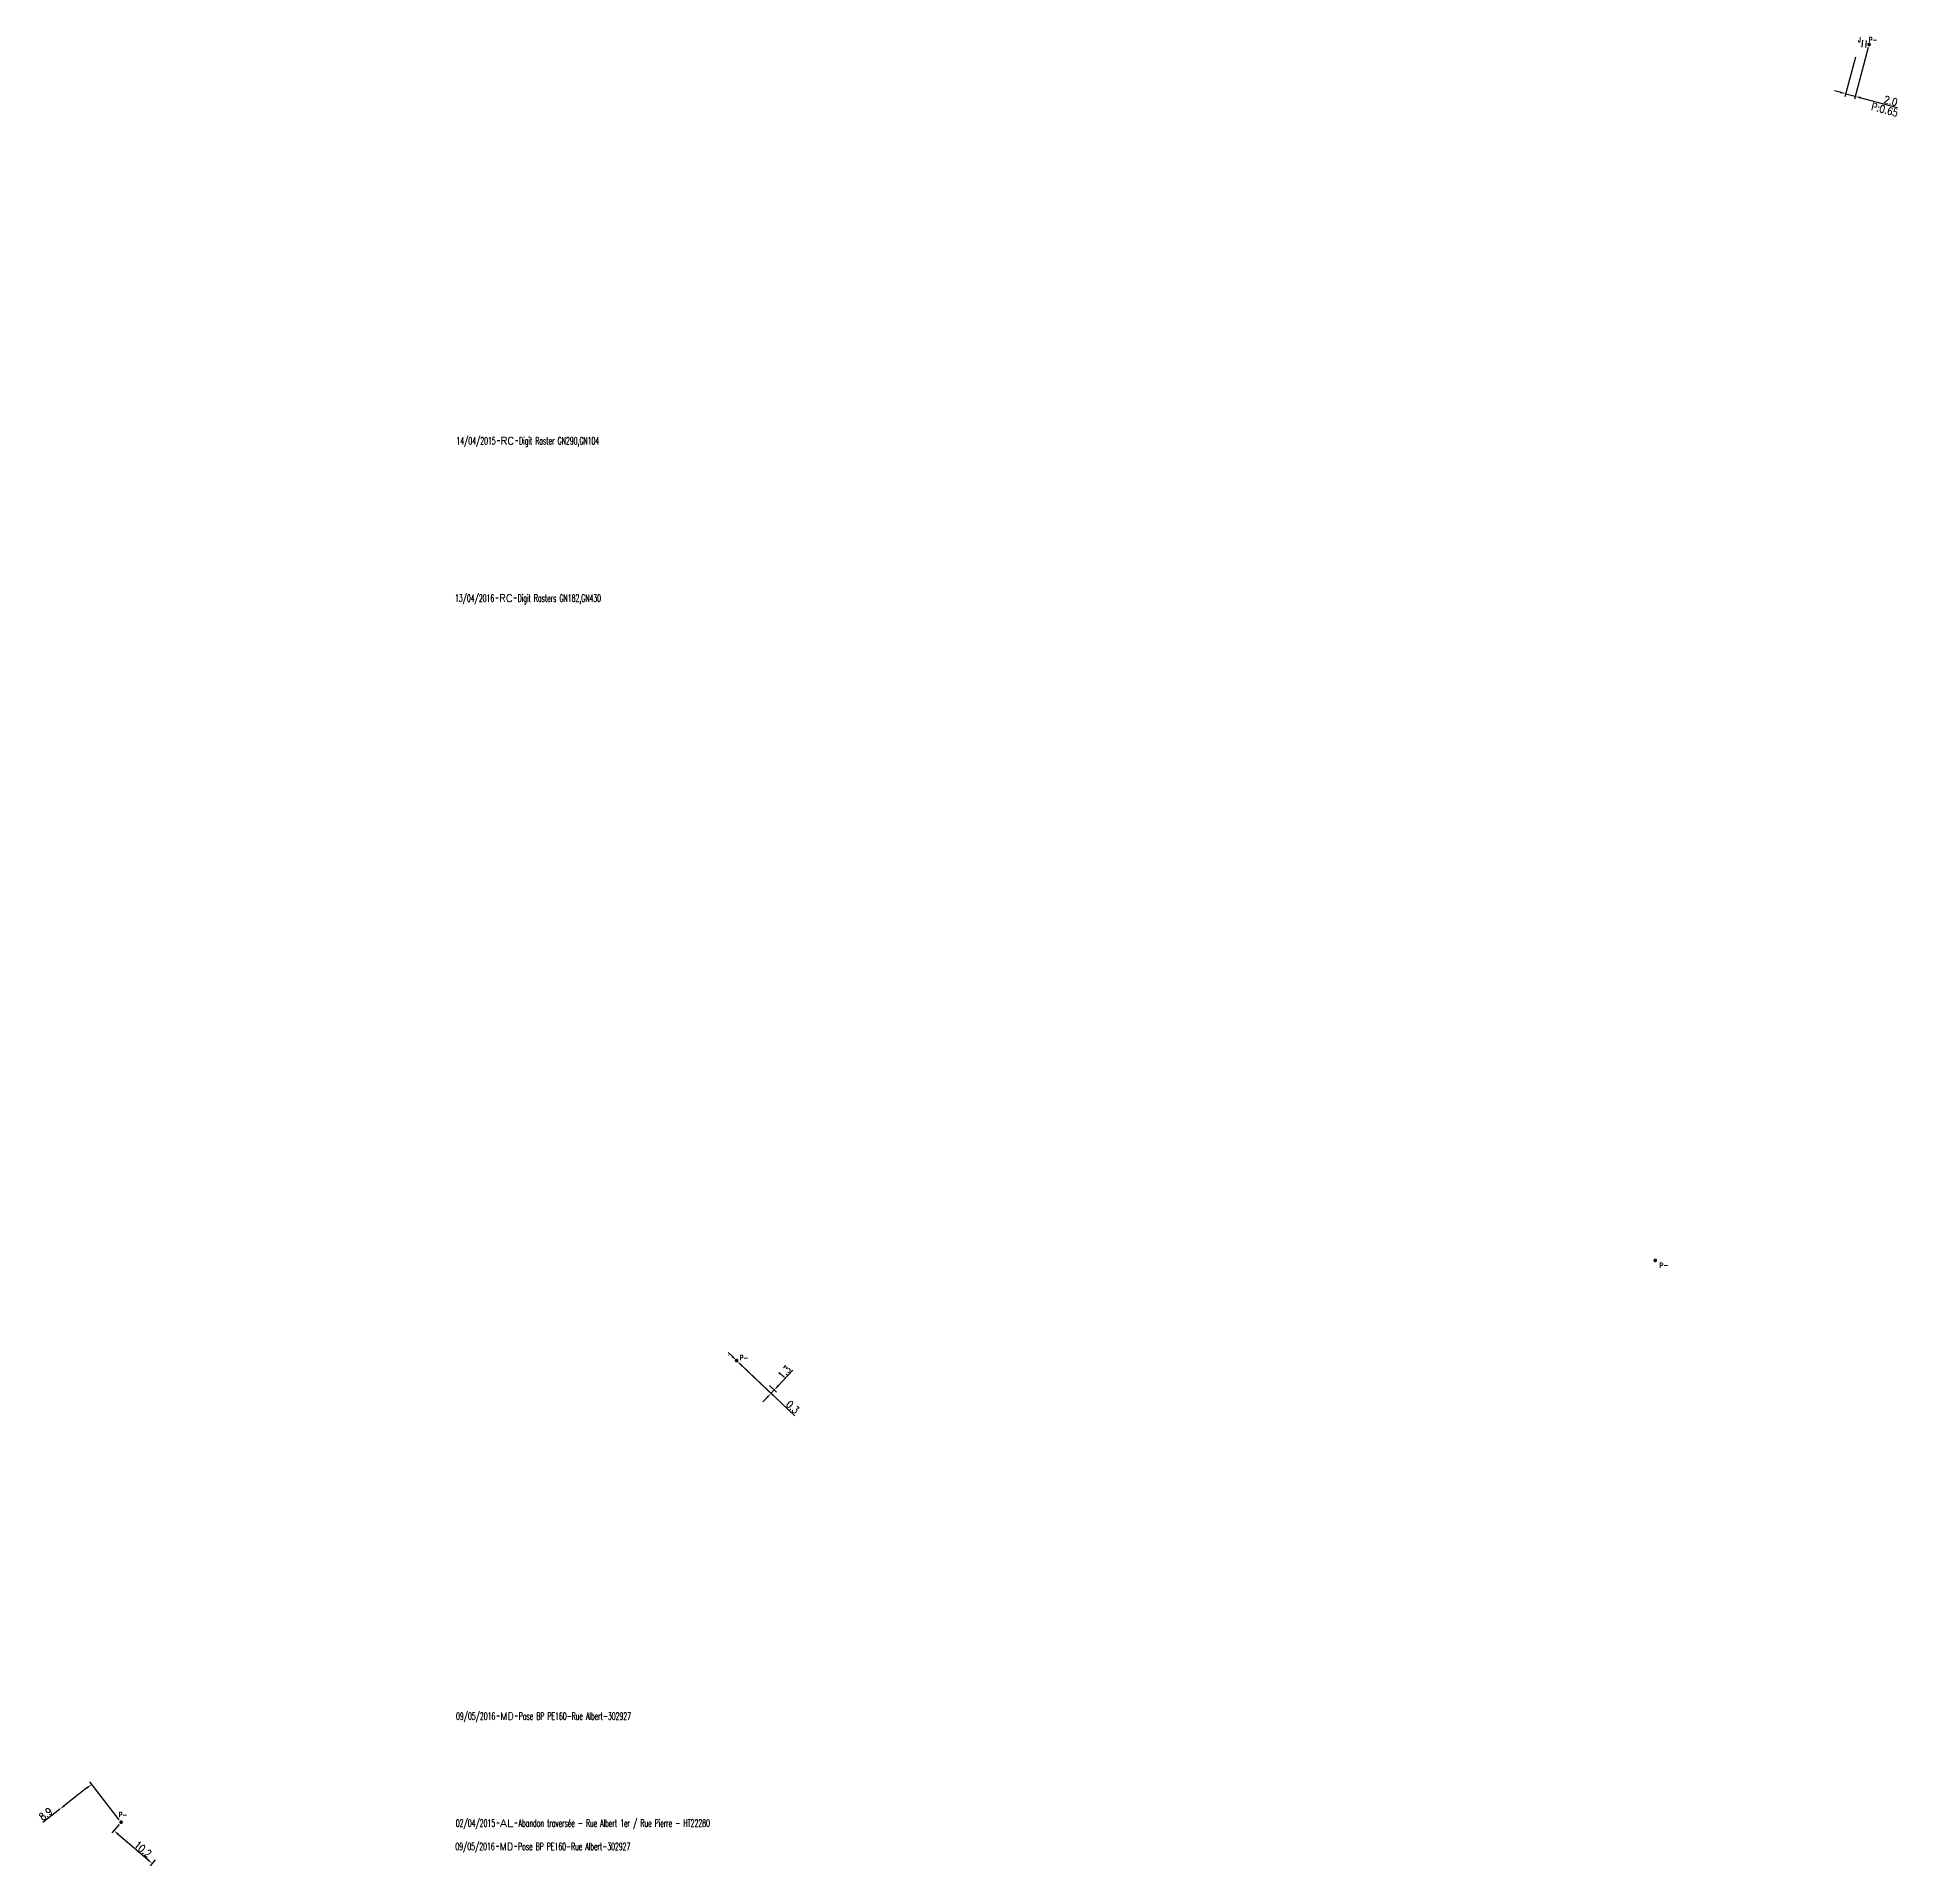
# Model space of a CAD drawing. Header units: millimetres. Extents: x 80008 to 80821, y 146011 to 146853.
# Drawn here: x 80423.8 to 80803.7, y 146480.3 to 146853.5 of the extents above; entities that cross this region are included whole.
import ezdxf
from ezdxf.enums import TextEntityAlignment as Align

# ---------------------------------------------------------------- set-up
doc = ezdxf.new("R2010")
doc.units = ezdxf.units.MM
doc.layers.get('0').update_dxf_attribs({"linetype": 'CONTINUOUS'})
doc.layers.get('DEFPOINTS').update_dxf_attribs({"linetype": 'CONTINUOUS'})
for name, color, linetype in [('P_100', 32, 'CONTINUOUS'), ('P_300', 7, 'CONTINUOUS'), ('P_310', 7, 'CONTINUOUS'), ('P_910', 7, 'CONTINUOUS')]:
    doc.layers.add(name, color=color, linetype=linetype)
doc.styles.get("Standard").update_dxf_attribs({"font": 'romans.shx', "width": 0.85})
doc.linetypes.add('P_IMP', pattern='A,5,-0.3,["||",Standard,S=1,R=0,X=0.35,Y=-0.5],-1.75', length=7.05)
doc.dimstyles.get("Standard").update_dxf_attribs({"dimtxt": 1.5, "dimasz": 1.2, "dimexe": 0.625, "dimexo": 0.625, "dimgap": 0.25, "dimtad": 1, "dimdec": 1, "dimzin": 0, "dimdsep": 46, "dimtxsty": 'Standard', "dimcen": -0.5, "dimadec": 0, "dimazin": 0, "dimtfac": 1, "dimtdec": 1, "dimtmove": 0, "dimatfit": 3, "dimfxl": 0, "dimtolj": 1, "dimtzin": 0, "dimarcsym": 0})

# ---------------------------------------------------------------- blocks, each defined once
blk = doc.blocks.new('GIS_MODF')
at = {"color": 0, "linetype": 'Continuous', "flags": 128}
for points in [[(-2.18, -0.01), (-1.68, -0.01)], [(1.52, -0.01), (2.02, -0.01)]]:
    blk.add_lwpolyline(points, dxfattribs=at)
at = {"color": 0, "linetype": 'Continuous', "width": 0.5}
blk.add_attdef('DATE', text='', height=1.5, dxfattribs=at).set_placement((-2.5, -0.8), align=Align.RIGHT)
at = {"color": 0, "linetype": 'Continuous', "width": 1.771291}
blk.add_attdef('USER', text='', height=1.5, dxfattribs=at).set_placement((-1.51, -0.8), (1.28, -0.8), align=Align.FIT)
at = {"color": 0, "linetype": 'Continuous', "width": 0.5}
blk.add_attdef('DESC', (2.29, -0.8), '', height=1.5, dxfattribs=at)
blk = doc.blocks.new('P_300_02')
at = {"color": 0, "linetype": 'Continuous', "const_width": 0.375}
blk.add_lwpolyline([(-0.19, 0, 1), (0.19, 0, 1)], format="xyb", close=True, dxfattribs=at)
at = {"color": 0, "linetype": 'Continuous', "width": 0.75}
blk.add_attdef('NUM', text='', height=2, dxfattribs=at).set_placement((2.44, 2.17), align=Align.MIDDLE)
at = {"color": 0, "linetype": 'Continuous', "width": 0.75, "flags": 3}
for tag, p in [('DEF_COUP', (0, -7.5)), ('DEF_LEG', (0, -5)), ('DEF_TYPE', (0, -10))]:
    blk.add_attdef(tag, text='', height=1.2, dxfattribs=at).set_placement(p, align=Align.MIDDLE)
blk = doc.blocks.new('P_310_01')
at = {"color": 0, "linetype": 'Continuous', "const_width": 0.25, "flags": 128}
for points in [[(-0.38, 0.75), (-0.38, -0.75)], [(0.38, 0.75), (0.38, -0.75)]]:
    blk.add_lwpolyline(points, dxfattribs=at)
at = {"color": 0, "linetype": 'Continuous', "width": 0.75}
blk.add_attdef('NUM', text='', height=1, dxfattribs=at).set_placement((1.93, 1.53), align=Align.MIDDLE)
at = {"color": 0, "linetype": 'Continuous', "width": 0.75, "flags": 3}
for tag, p in [('DEF_LEG', (0, -10)), ('DEF_COUP', (0, -12.5)), ('DEF_TYPE', (0, -15))]:
    blk.add_attdef(tag, text='', height=1.2, dxfattribs=at).set_placement(p, align=Align.MIDDLE)
blk = doc.blocks.new('*D28')
at = {"layer": 'DEFPOINTS', "color": 0, "linetype": 'Continuous', "transparency": 16777216}
for p in [(80797.64, 146851.98), (80795.03, 146850), (80792.86, 146841.92)]:
    blk.add_point(p, dxfattribs=at)
at = {"layer": 'P_300', "color": 0, "linetype": 'Continuous', "lineweight": -2, "transparency": 16777216}
for p, q in [((80797.48, 146851.38), (80794.63, 146840.8)), ((80794.87, 146849.4), (80792.7, 146841.32)), ((80791.7, 146842.24), (80790.55, 146842.55)), ((80792.86, 146841.92), (80794.79, 146841.4)), ((80795.95, 146841.09), (80803.34, 146839.11))]:
    blk.add_line(p, q, dxfattribs=at)
at = {"layer": 'P_300', "color": 0, "linetype": 'Continuous', "transparency": 16777216}
for points in [[(80791.76, 146842.43), (80791.65, 146842.04), (80792.86, 146841.92)], [(80796.01, 146841.29), (80795.9, 146840.9), (80794.79, 146841.4)]]:
    blk.add_solid(points, dxfattribs=at)
at = {"layer": 'P_300', "color": 0, "linetype": 'Continuous', "transparency": 16777216, "insert": (80802.07, 146840.48), "char_height": 1.5, "attachment_point": 5, "rotation": 344.9505}
blk.add_mtext('\\A1;2.0', dxfattribs=at)
blk = doc.blocks.new('*D11')
at = {"layer": 'DEFPOINTS', "color": 0, "linetype": 'Continuous', "transparency": 16777216}
for p in [(80440.87, 146489.2), (80447.21, 146480.78), (80448.22, 146481.96)]:
    blk.add_point(p, dxfattribs=at)
at = {"layer": 'P_300', "color": 0, "linetype": 'Continuous', "lineweight": -2, "transparency": 16777216}
for p, q in [((80440.47, 146488.73), (80438.99, 146487.01)), ((80440.31, 146486.7), (80446.3, 146481.57)), ((80447.81, 146481.49), (80446.8, 146480.31))]:
    blk.add_line(p, q, dxfattribs=at)
at = {"layer": 'P_300', "color": 0, "linetype": 'Continuous', "transparency": 16777216}
for points in [[(80440.44, 146486.85), (80440.18, 146486.55), (80439.4, 146487.48)], [(80446.43, 146481.72), (80446.17, 146481.41), (80447.21, 146480.78)]]:
    blk.add_solid(points, dxfattribs=at)
at = {"layer": 'P_300', "color": 0, "linetype": 'Continuous', "transparency": 16777216, "insert": (80445.33, 146483.71), "char_height": 1.5, "attachment_point": 5, "rotation": 319.3714}
blk.add_mtext('\\A1;10.2', dxfattribs=at)
blk = doc.blocks.new('*D12')
at = {"layer": 'DEFPOINTS', "color": 0, "linetype": 'Continuous', "transparency": 16777216}
for p in [(80428.37, 146491.86), (80428.37, 146491.86), (80440.87, 146489.2)]:
    blk.add_point(p, dxfattribs=at)
at = {"layer": 'P_300', "color": 0, "linetype": 'Continuous', "lineweight": -2, "transparency": 16777216}
for p, q in [((80433.9, 146496.18), (80429.32, 146492.6)), ((80440.49, 146489.69), (80434.46, 146497.41)), ((80428.37, 146491.86), (80424.87, 146489.12))]:
    blk.add_line(p, q, dxfattribs=at)
at = {"layer": 'P_300', "color": 0, "linetype": 'Continuous', "transparency": 16777216}
for points in [[(80433.78, 146496.34), (80434.02, 146496.02), (80434.85, 146496.92)], [(80429.19, 146492.76), (80429.44, 146492.44), (80428.37, 146491.86)]]:
    blk.add_solid(points, dxfattribs=at)
at = {"layer": 'P_300', "color": 0, "linetype": 'Continuous', "transparency": 16777216, "insert": (80425.48, 146490.87), "char_height": 1.5, "attachment_point": 5, "rotation": 37.9905}
blk.add_mtext('\\A1;8.9', dxfattribs=at)
blk = doc.blocks.new('*D16')
at = {"layer": 'DEFPOINTS', "color": 0, "linetype": 'Continuous', "transparency": 16777216}
for p in [(80566.5, 146583.4), (80572.72, 146578.78), (80574.18, 146577.4)]:
    blk.add_point(p, dxfattribs=at)
at = {"layer": 'P_300', "color": 0, "linetype": 'Continuous', "lineweight": -2, "transparency": 16777216}
for p, q in [((80566.96, 146582.97), (80573.99, 146576.29)), ((80573.18, 146578.35), (80574.63, 146576.97)), ((80575, 146578.27), (80578, 146581.42)), ((80572.71, 146575.85), (80571.88, 146574.98)), ((80573.54, 146576.72), (80574.18, 146577.4))]:
    blk.add_line(p, q, dxfattribs=at)
at = {"layer": 'P_300', "color": 0, "linetype": 'Continuous', "transparency": 16777216}
for points in [[(80574.86, 146578.41), (80575.15, 146578.13), (80574.18, 146577.4)], [(80572.56, 146575.99), (80572.85, 146575.72), (80573.54, 146576.72)]]:
    blk.add_solid(points, dxfattribs=at)
at = {"layer": 'P_300', "color": 0, "linetype": 'Continuous', "transparency": 16777216, "insert": (80576.24, 146581.03), "char_height": 1.5, "attachment_point": 5, "rotation": 46.4744}
blk.add_mtext('\\A1;1.3', dxfattribs=at)
blk = doc.blocks.new('*D17')
at = {"layer": 'DEFPOINTS', "color": 0, "linetype": 'Continuous', "transparency": 16777216}
for p in [(80566.5, 146583.4), (80566.72, 146583.2), (80566.72, 146583.2)]:
    blk.add_point(p, dxfattribs=at)
at = {"layer": 'P_300', "color": 0, "linetype": 'Continuous', "lineweight": -2, "transparency": 16777216}
for p, q in [((80565.63, 146584.23), (80564.76, 146585.06)), ((80566.5, 146583.4), (80566.72, 146583.2)), ((80567.59, 146582.37), (80578.4, 146572.1))]:
    blk.add_line(p, q, dxfattribs=at)
at = {"layer": 'P_300', "color": 0, "linetype": 'Continuous', "transparency": 16777216}
for points in [[(80565.77, 146584.37), (80565.5, 146584.08), (80566.5, 146583.4)], [(80567.73, 146582.51), (80567.45, 146582.22), (80566.72, 146583.2)]]:
    blk.add_solid(points, dxfattribs=at)
at = {"layer": 'P_300', "color": 0, "linetype": 'Continuous', "transparency": 16777216, "insert": (80577.94, 146573.92), "char_height": 1.5, "attachment_point": 5, "rotation": 316.4744}
blk.add_mtext('\\A1;0.3', dxfattribs=at)

msp = doc.modelspace()

# ---------------------------------------------------------------- linework, layer by layer
at = {"layer": 'P_100', "linetype": 'P_IMP', "const_width": 0.1, "flags": 128}
for points in [[(80566.5, 146583.4), (80565.12, 146584.72), (80564.72, 146584.37)], [(80440.87, 146489.2), (80441.05, 146488.98)]]:
    msp.add_lwpolyline(points, dxfattribs=at)

# ---------------------------------------------------------------- block references
at = {"layer": 'P_300'}
ref = msp.add_blockref('P_300_02', (80797.64, 146851.98), dxfattribs=dict(at, rotation=235.9302416035292))
ref.add_attrib('NUM', 'P-', dxfattribs={"layer": '0', "color": 0, "linetype": 'Continuous', "height": 1, "width": 0.75}).set_placement((80798.43, 146852.96), align=Align.MIDDLE)
ref = msp.add_blockref('P_300_02', (80754, 146603.85), dxfattribs=dict(at, rotation=123.6743114418612))
ref.add_attrib('NUM', 'P-', dxfattribs={"layer": '0', "color": 0, "linetype": 'Continuous', "height": 1, "width": 0.75}).set_placement((80755.74, 146602.86), align=Align.MIDDLE)
ref = msp.add_blockref('P_300_02', (80566.5, 146583.4), dxfattribs=dict(at, rotation=316.4744159401457))
ref.add_attrib('NUM', 'P-', dxfattribs={"layer": '0', "color": 0, "linetype": 'Continuous', "height": 1, "width": 0.75}).set_placement((80568, 146583.98), align=Align.MIDDLE)
at = {"layer": 'P_300', "linetype": 'Continuous'}
ref = msp.add_blockref('GIS_MODF', (80519.75, 146510.9), dxfattribs=at)
ref.add_attrib('DATE', '09/05/2016', dxfattribs={"layer": '0', "color": 0, "linetype": 'Continuous', "height": 1.5, "width": 0.5}).set_placement((80517.25, 146510.1), align=Align.RIGHT)
ref.add_attrib('USER', 'MD', dxfattribs={"layer": '0', "color": 0, "linetype": 'Continuous', "height": 1.5, "width": 0.927819}).set_placement((80518.25, 146510.1), (80521.03, 146510.1), align=Align.FIT)
ref.add_attrib('DESC', 'Pose BP PE160-Rue Albert-302927', (80522.04, 146510.1), dxfattribs={"layer": '0', "color": 0, "linetype": 'Continuous', "height": 1.5, "width": 0.5})
at = {"layer": 'P_300'}
ref = msp.add_blockref('P_300_02', (80440.87, 146489.2), dxfattribs=dict(at, rotation=28.62464889697734))
ref.add_attrib('NUM', 'P-', dxfattribs={"layer": '0', "color": 0, "linetype": 'Continuous', "height": 1, "width": 0.75}).set_placement((80441.26, 146490.72), align=Align.MIDDLE)
at = {"layer": 'P_300', "linetype": 'Continuous'}
ref = msp.add_blockref('GIS_MODF', (80519.72, 146489.06), dxfattribs=at)
ref.add_attrib('DATE', '02/04/2015', dxfattribs={"layer": '0', "color": 0, "linetype": 'Continuous', "height": 1.5, "width": 0.5}).set_placement((80517.21, 146488.26), align=Align.RIGHT)
ref.add_attrib('USER', 'AL', dxfattribs={"layer": '0', "color": 0, "linetype": 'Continuous', "height": 1.5, "width": 1.14613}).set_placement((80518.21, 146488.26), (80520.99, 146488.26), align=Align.FIT)
ref.add_attrib('DESC', 'Abandon traversée - Rue Albert 1er / Rue Pierre - HT22280', (80522, 146488.26), dxfattribs={"layer": '0', "color": 0, "linetype": 'Continuous', "height": 1.5, "width": 0.5})
ref = msp.add_blockref('GIS_MODF', (80519.62, 146484.3), dxfattribs=at)
ref.add_attrib('DATE', '09/05/2016', dxfattribs={"layer": '0', "color": 0, "linetype": 'Continuous', "height": 1.5, "width": 0.5}).set_placement((80517.12, 146483.5), align=Align.RIGHT)
ref.add_attrib('USER', 'MD', dxfattribs={"layer": '0', "color": 0, "linetype": 'Continuous', "height": 1.5, "width": 0.927819}).set_placement((80518.11, 146483.5), (80520.9, 146483.5), align=Align.FIT)
ref.add_attrib('DESC', 'Pose BP PE160-Rue Albert-302927', (80521.91, 146483.5), dxfattribs={"layer": '0', "color": 0, "linetype": 'Continuous', "height": 1.5, "width": 0.5})
at = {"layer": 'P_310'}
ref = msp.add_blockref('P_310_01', (80796.63, 146852.09), dxfattribs=dict(at, rotation=353.9557378962465))
ref.add_attrib('NUM', 'J', dxfattribs={"layer": '0', "color": 0, "linetype": 'Continuous', "height": 1, "width": 0.75}).set_placement((80795.67, 146852.94), align=Align.MIDDLE)
at = {"layer": 'P_910', "linetype": 'Continuous'}
ref = msp.add_blockref('GIS_MODF', (80519.83, 146771.15), dxfattribs=at)
ref.add_attrib('DATE', '14/04/2015', dxfattribs={"layer": '0', "color": 0, "linetype": 'Continuous', "height": 1.5, "width": 0.5}).set_placement((80517.32, 146770.35), align=Align.RIGHT)
ref.add_attrib('USER', 'RC', dxfattribs={"layer": '0', "color": 0, "linetype": 'Continuous', "height": 1.5, "width": 0.99919}).set_placement((80518.32, 146770.35), (80521.1, 146770.35), align=Align.FIT)
ref.add_attrib('DESC', 'Digit Raster GN290,GN104', (80522.12, 146770.35), dxfattribs={"layer": '0', "color": 0, "linetype": 'Continuous', "height": 1.5, "width": 0.5})
ref = msp.add_blockref('GIS_MODF', (80519.53, 146739.04), dxfattribs=at)
ref.add_attrib('DATE', '13/04/2016', dxfattribs={"layer": '0', "color": 0, "linetype": 'Continuous', "height": 1.5, "width": 0.5}).set_placement((80517.03, 146738.24), align=Align.RIGHT)
ref.add_attrib('USER', 'RC', dxfattribs={"layer": '0', "color": 0, "linetype": 'Continuous', "height": 1.5, "width": 0.99919}).set_placement((80518.03, 146738.24), (80520.81, 146738.24), align=Align.FIT)
ref.add_attrib('DESC', 'Digit Rasters GN182,GN430', (80521.82, 146738.24), dxfattribs={"layer": '0', "color": 0, "linetype": 'Continuous', "height": 1.5, "width": 0.5})

# ---------------------------------------------------------------- texts
at = {"layer": 'P_300', "linetype": 'Continuous', "ltscale": 0.5, "insert": (80797.97, 146838.66), "char_height": 1.5, "attachment_point": 7, "rotation": 344.9505}
msp.add_mtext('\\A1;P:0.65', dxfattribs=at)

# ---------------------------------------------------------------- dimensions: what is measured, and where the dimension line sits
at = {"layer": 'P_300', "linetype": 'Continuous'}
for base, p1, p2, angle, picture, middle in [((80792.86, 146841.92), (80797.64, 146851.98), (80795.03, 146850), 344.9505, '*D28', (80801.81, 146839.52)), ((80566.72, 146583.2), (80566.5, 146583.4), (80566.72, 146583.2), 136.4744, '*D17', (80577.25, 146573.19))]:
    dim = msp.add_linear_dim(base=base, p1=p1, p2=p2, angle=angle, dimstyle='Standard', override={"dimatfit": 0}, dxfattribs=at)
    dim.commit()
    dim.dimension.update_dxf_attribs({"geometry": picture, "text_midpoint": middle, "dimtype": 160})
dim = msp.add_linear_dim(base=(80574.18, 146577.4), p1=(80566.5, 146583.4), p2=(80572.72, 146578.78), angle=226.4744, text='1.3', dimstyle='Standard', override={"dimatfit": 0}, dxfattribs=at)
dim.commit()
dim.dimension.update_dxf_attribs({"geometry": '*D16', "text_midpoint": (80576.97, 146580.34), "dimtype": 160})
for base, p2, angle, text, picture, middle in [((80428.37, 146491.86), (80428.37, 146491.86), 37.9905, '8.9', '*D12', (80426.09, 146490.08)), ((80447.21, 146480.78), (80448.22, 146481.96), 139.3714, '10.2', '*D11', (80444.68, 146482.95))]:
    dim = msp.add_linear_dim(base=base, p1=(80440.87, 146489.2), p2=p2, angle=angle, text=text, dimstyle='Standard', dxfattribs=at)
    dim.commit()
    dim.dimension.update_dxf_attribs({"geometry": picture, "text_midpoint": middle, "dimtype": 160})

doc.saveas('drawing.dxf')
